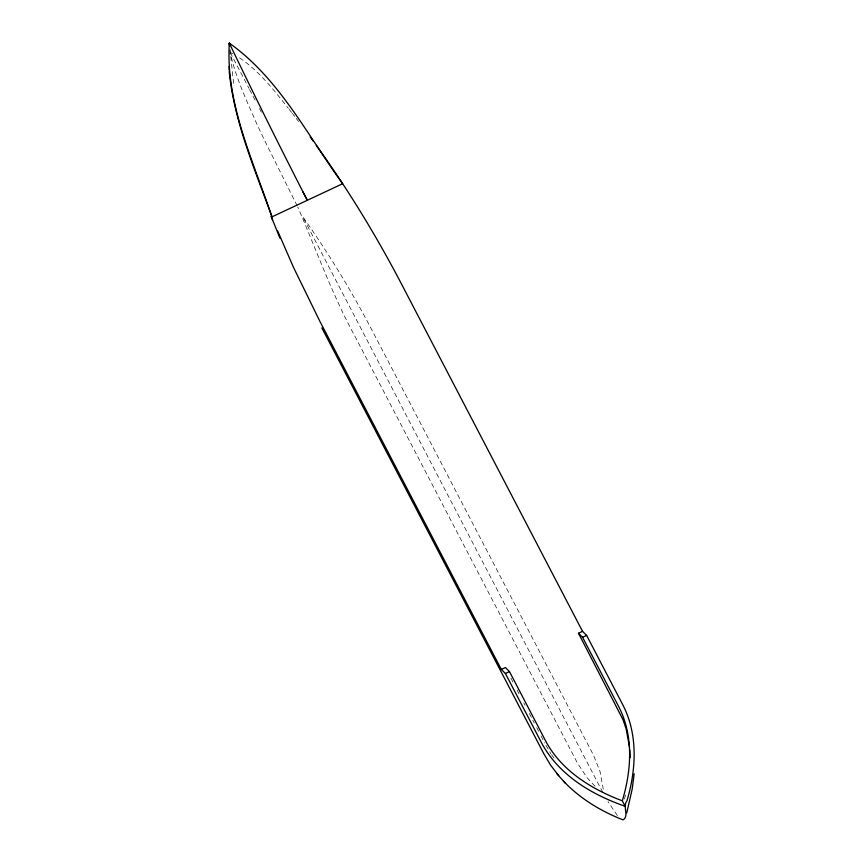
<?xml version="1.0" encoding="UTF-8"?>
<svg xmlns="http://www.w3.org/2000/svg" width="863" height="863" viewBox="0 0 863 863"><rect width="100%" height="100%" fill="white"/><g stroke="black" fill="none" stroke-linecap="round" stroke-linejoin="round"><path stroke-width="0.65" stroke-dasharray="4.32 3.24" d="M229.86 54.66L229.968 49.774M624.445 799.019L626.139 792.579M297.206 205.879L264.186 139.579A175.987 21.478 64.9 0 1 256.408 123.01C246.387 100.032 235.394 77.077 230.227 52.416L233.388 54.045M239.526 57.853C259.18 71.068 273.873 90.022 288.404 108.404M595.049 786.301L587.045 777.671L577.315 762.86L355.718 337.735C332.665 295.89 316.624 250.755 297.821 207.066M289.191 109.407L291.554 112.395M292.341 113.398L294.704 116.386M617.39 815.524L607.973 801.554M296.257 118.436L298.598 121.51M551.522 754.607L554.424 758.577M545.945 745.341L550.799 753.615M230.227 52.416L248.954 88.339M249.569 89.525L255.782 101.435M259.504 108.576L261.37 112.158M602.838 792.461L302.751 216.764C328.415 252.891 351.414 290.874 371.942 330.13L593.539 755.254L600.044 771.576L603.28 789.311M510.907 678.135L513.366 682.849M517.056 689.925L520.13 695.826M523.819 702.903L525.049 705.254M529.353 713.507L534.262 722.946M536.721 727.66L538.566 731.198M541.025 735.912L544.715 742.989M229.946 49.062L233.7 84.283"/><path stroke-width="1.29" d="M229.116 70.119L229.127 66.419M634.165 773.787L632.201 789.019L626.743 812.957M302.956 191.953L307.304 200.292L306.915 199.536A818.836 99.946 64.9 0 1 229.321 43.15C225.523 103.603 253.15 160.723 271.964 216.861L342.654 183.711C307.465 135.372 279.094 78.35 229.321 43.15L229.58 45.793M277.681 231.014L293.571 267.519L319.839 321.273L501.317 669.429L505.405 673.496L541.479 742.687C558.501 774.909 591.684 794.715 625.168 806.29L622.309 800.81C631.522 770.228 633.809 735.503 618.588 706.409L582.568 637.304L578.48 633.248L582.536 631.338L586.624 635.405L622.687 704.596C638.189 734.262 636.258 769.688 626.905 800.94C622.309 805.966 629.461 816.646 623 819.85C600.831 811.198 579.871 798.502 563.474 781.112M501.317 669.429L505.384 667.53L509.472 671.587L545.492 740.691C561.198 770.594 591.565 789.246 622.309 800.81M505.405 673.496L509.472 671.587M582.568 637.304L586.624 635.405M321.856 327.897L543.927 753.928L550.616 765.201L558.695 775.708M556.592 773.377L565.513 783.377M310.195 136.99L313.258 141.187M316.311 145.383C347.832 189.191 376.041 235.362 401.058 283.183L582.536 631.338M578.48 633.248L623.021 719.742L626.15 728.944L629.559 747.315M271.964 216.861C254.887 169.504 234.229 121.942 229.202 71.424M279.925 238.134L271.133 216.354L272.579 219.946M229.321 43.15L229.569 45.512M629.785 749.861L630.119 757.682"/></g></svg>
